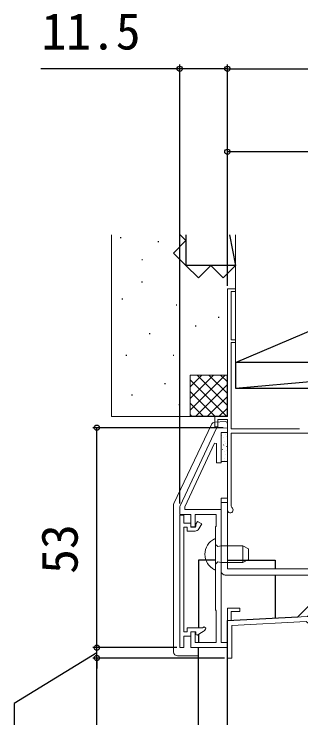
# Model space of a CAD drawing. Units: millimetres, scale not verified. Extents: x -525 to 525, y -783 to 778.
# Drawn here: x -49.5 to 19.8, y 235.8 to 405.4 of the extents above; entities that cross this region are included whole.
import ezdxf
from ezdxf.enums import TextEntityAlignment as Align

# ---------------------------------------------------------------- set-up
doc = ezdxf.new("R2010")
doc.units = ezdxf.units.MM
doc.header["$LTSCALE"] = 4
for name, color, linetype, lineweight in [('0-3_YKK_11', 7, 'Continuous', 18), ('0-4_YKK_11E', 4, 'Continuous', 18), ('0-6_YKK_13', 4, 'Continuous', 18), ('0-B_YSS_KE', 3, 'Continuous', 18)]:
    doc.layers.add(name, color=color, linetype=linetype, lineweight=lineweight)
for name, color, linetype in [('0-5_YKK_12', 2, 'Continuous'), ('0-8_YKK_D', 6, 'Continuous'), ('0-A_YSS_K', 3, 'Continuous')]:
    doc.layers.add(name, color=color, linetype=linetype)
doc.styles.add('ＭＳ ゴシック', font='')
doc.styles.get('ＭＳ ゴシック').set_extended_font_data('MS Gothic')

msp = doc.modelspace()

# ---------------------------------------------------------------- linework, layer by layer
at = {"layer": '0-3_YKK_11', "color": 1}
for points in [[(0.497, 253.9), (0.497, 286), (-8.303, 286), (-8.303, 286.665), (-1.072, 301.992), (-0.603, 301.887), (-0.603, 297.2), (0.497, 297.2), (0.497, 304.52), (1.997, 304.598), (1.997, 305.7), (-0.603, 305.564), (-9.407, 286.903)], [(-9.503, 286.476), (-9.503, 284.8), (-6.803, 284.8), (-6.803, 281.8), (-5.803, 281.8), (-5.803, 284.8), (-0.703, 284.8), (-0.703, 282), (-0.903, 281.8), (-0.903, 261.8), (-0.703, 261.6), (-0.703, 253.9), (-5.803, 253.9), (-5.803, 256.5), (-6.803, 256.5), (-6.803, 252.7), (1.997, 252.7), (1.997, 253.9), (0.497, 253.9)], [(-9.503, 252.7), (-9.503, 284.6), (-8.503, 284.6), (-8.503, 282.7), (-6.803, 282.7), (-6.803, 281.7), (-5.722, 281.7), (-5.612, 281.891), (-5.612, 282.191), (-5.612, 282.491), (-5.242, 283.132), (-4.203, 282.532), (-4.914, 281.3)], [(-5.78, 280.8), (-7.703, 280.8), (-7.703, 281.7), (-8.503, 281.7), (-8.503, 256.5), (-7.703, 256.5), (-7.703, 257.5), (-4.025, 257.5), (-3.611, 257.739), (-3.177, 257.384)], [(-3.848, 256.563), (-5.303, 255.723), (-5.603, 255.896), (-5.603, 256.5), (-6.803, 256.5), (-6.803, 255.5), (-8.503, 255.5), (-8.503, 252.7), (-9.503, 252.7)]]:
    msp.add_lwpolyline(points, dxfattribs=at)
at = {"layer": '0-3_YKK_11', "color": 211}
msp.add_lwpolyline([(21.616, 260.436), (21.342, 260.214), (2.893, 259.247), (2.893, 261.4), (4.993, 261.4), (4.993, 262.2), (1.993, 262.2), (1.993, 250.2), (3.093, 250.2), (3.093, 258.056), (20.998, 258.994), (21.52, 258.557)], dxfattribs=at)
at = {"layer": '0-3_YKK_11', "color": 1}
for centre, radius, start, end in [((-8.503, 286.476), 1, 154.74178, 179.99993), ((-5.78, 281.8), 1, 270, 330.00002), ((-4.598, 257.862), 1.5, 300.00001, 341.40962)]:
    msp.add_arc(centre, radius, start, end, dxfattribs=at)
at = {"layer": '0-4_YKK_11E'}
for points in [[(19.424, 305.399), (2.897, 305.4), (2.897, 326.2), (3.997, 326.2), (3.997, 326.9), (2.897, 326.9), (2.897, 338.5), (3.997, 338.5), (3.997, 339.2), (1.997, 339.2), (1.997, 308.4), (-1.003, 308.4), (-1.003, 305.9), (-0.303, 305.9), (-0.303, 307.7), (1.997, 307.7), (1.997, 285.9)], [(3.047, 286.506), (2.897, 286.766), (2.897, 304.4), (21.997, 304.4)]]:
    msp.add_lwpolyline(points, dxfattribs=at)
msp.add_arc((2.697, 285.9), 0.7, 179.99876, 59.99928, dxfattribs=at)
at = {"layer": '0-5_YKK_12'}
for p, q in [((13.499, 270.2), (13.499, 259.803)), ((1.993, 259.2), (18.983, 260.09)), ((1.994, 60.45), (1.993, 259.2)), ((-5.001, 255.896), (-5.001, 253.898)), ((-5, 60.45), (-5, 252.7))]:
    msp.add_line(p, q, dxfattribs=at)
for points in [[(-0.9, 273.8), (-5.001, 273.8), (-5.001, 257.5)], [(1.997, 273.8), (13.499, 273.8), (13.499, 271.7)], [(30.993, 266.1), (27.993, 263.1), (21.993, 263.1), (18.983, 260.09)]]:
    msp.add_lwpolyline(points, dxfattribs=at)
at = {"layer": '0-6_YKK_13'}
for p, q in [((1.467, 307.168), (-1.019, 307.016)), ((-1.861, 306.446), (-10.906, 287.404)), ((1.997, 277.2), (1.997, 306.668)), ((0.663, 303.791), (0.685, 303.803)), ((1.529, 304.093), (1.533, 304.097)), ((0.542, 302.991), (0.545, 302.995)), ((1.076, 303.401), (1.099, 303.446)), ((1.38, 302.479), (1.402, 302.491)), ((1.452, 302), (1.455, 302.003)), ((1.702, 303.575), (1.723, 303.587)), ((0.763, 300.438), (0.785, 300.45)), ((1.084, 301.534), (1.106, 301.546)), ((1.767, 301.213), (1.791, 301.258)), ((1.374, 299.906), (1.377, 299.91)), ((1.48, 299.126), (1.502, 299.138)), ((1.801, 300.222), (1.823, 300.234)), ((1.184, 298.182), (1.206, 298.194)), ((1.296, 297.812), (1.299, 297.816)), ((-11.003, 286.975), (-11.003, 251.7)), ((5.696, 273.2), (5.696, 277.2)), ((-1.129, 271.467), (-0.904, 271.604)), ((-10.003, 250.7), (-4.995, 250.722))]:
    msp.add_line(p, q, dxfattribs=at)
at = {"layer": '0-6_YKK_13', "color": 80}
for p, q in [((1.996, 287.7), (0.496, 287.7)), ((100.496, 270.2), (1.496, 270.2))]:
    msp.add_line(p, q, dxfattribs=at)
at = {"layer": '0-6_YKK_13'}
msp.add_lwpolyline([(0.497, 297.52), (0.497, 304.52), (1.997, 304.52), (1.997, 297.52)], close=True, dxfattribs=at)
at = {"layer": '0-6_YKK_13', "color": 80}
msp.add_lwpolyline([(0.496, 271.2), (0.496, 288.7), (1.996, 288.7), (1.996, 271.7), (100.496, 271.7), (100.496, 270.2)], dxfattribs=at)
at = {"layer": '0-6_YKK_13'}
for points in [[(-0.904, 271.604), (-0.904, 278.796), (-1.129, 278.933)], [(-0.904, 277.548), (-0.317, 277.055), (0.496, 277.2), (5.696, 277.2), (7.096, 276.5), (7.096, 273.9), (5.696, 273.2), (0.496, 273.2), (-0.317, 273.345), (-0.904, 272.852)]]:
    msp.add_lwpolyline(points, dxfattribs=at)
for centre, radius, start, end in [((1.497, 306.668), 0.5, 0, 93.5), ((-0.957, 306.017), 1, 93.5, 154.59228), ((-10.003, 286.975), 1, 154.59228, 180), ((0.796, 275.2), 4.2, 117.28096, 242.71902), ((-10.003, 251.7), 1, 180, 270)]:
    msp.add_arc(centre, radius, start, end, dxfattribs=at)
at = {"layer": '0-6_YKK_13', "color": 80}
msp.add_arc((1.496, 271.2), 1, 179.99998, 270.00002, dxfattribs=at)
at = {"layer": '0-8_YKK_D'}
for p, q in [((-9.503, 287.476), (-9.503, 393.2)), ((1.997, 339.9), (1.997, 393.2)), ((1.997, 339.9), (1.997, 393.2)), ((1.997, 392.2), (113.993, 392.2)), ((1.997, 339.9), (1.997, 373.2)), ((107.997, 372.2), (1.997, 372.2)), ((0.997, 305.7), (-30.503, 305.7)), ((-29.503, 252.7), (-29.503, 305.7)), ((-29.503, 252.7), (-29.503, 255.25)), ((-10.203, 252.7), (-30.503, 252.7)), ((-10.203, 252.7), (-30.503, 252.7)), ((-29.503, 250.2), (-29.503, 252.7)), ((-29.503, 250.2), (-29.503, 252.7)), ((1.293, 250.2), (-30.503, 250.2)), ((1.293, 250.2), (-30.503, 250.2)), ((-29.503, 211.2), (-29.503, 250.2)), ((-29.503, 250.2), (-29.503, 247.65))]:
    msp.add_line(p, q, dxfattribs=at)
for points in [[(1.997, 392.2), (-9.503, 392.2), (-43.053, 392.2)], [(-29.503, 251.45), (-49.503, 239.234), (-49.503, 203.12)]]:
    msp.add_lwpolyline(points, dxfattribs=at)
for centre in [(-9.503, 392.2), (1.997, 392.2), (1.997, 392.2), (1.997, 372.2), (-29.503, 305.7), (-29.503, 252.7), (-29.503, 252.7), (-29.503, 250.2), (-29.503, 250.2)]:
    msp.add_circle(centre, 0.637, dxfattribs=at)
at = {"layer": '0-A_YSS_K'}
for p, q in [((-23.861, 351.514), (-23.661, 351.514)), ((-8.003, 352.2), (-8.003, 344.804)), ((3.997, 321.38), (75.91, 352.2)), ((-14.789, 350.595), (-14.589, 350.595)), ((-18.668, 346.259), (-18.468, 346.259)), ((-5.003, 341.804), (-8.003, 344.804)), ((-2.003, 344.804), (-5.003, 341.804)), ((0.997, 341.804), (-2.003, 344.804)), ((3.997, 344.804), (0.997, 341.804)), ((-18.697, 340.82), (-18.497, 340.82)), ((-23.467, 336.733), (-23.267, 336.733)), ((-10.382, 335.279), (-10.182, 335.279)), ((-0.206, 332.371), (-0.006, 332.371)), ((-5.749, 330.247), (-5.549, 330.247)), ((-16.851, 328.397), (-16.651, 328.397)), ((-22.478, 323.191), (-22.278, 323.191)), ((-11.121, 323.191), (-10.921, 323.191)), ((3.997, 315.2), (72.997, 321.38)), ((-7.003, 315.572), (-4.174, 318.4)), ((-7.003, 312.743), (-1.346, 318.4)), ((-7.003, 309.915), (1.482, 318.4)), ((-7.003, 317.258), (1.855, 308.4)), ((-5.317, 318.4), (1.997, 311.086)), ((-2.488, 318.4), (1.997, 313.915)), ((0.34, 318.4), (1.997, 316.743)), ((1.997, 308.4), (1.997, 318.4)), ((-13.151, 316.37), (-12.951, 316.37)), ((-5.689, 308.4), (1.997, 316.086)), ((-7.003, 314.429), (-0.973, 308.4)), ((-21.123, 313.612), (-20.923, 313.612)), ((-2.861, 308.4), (1.997, 313.258)), ((-9.752, 311.263), (-9.552, 311.263)), ((-7.003, 311.601), (-3.802, 308.4)), ((-0.032, 308.4), (1.997, 310.429)), ((-7.003, 308.773), (-6.63, 308.4)), ((1.997, 308.4), (-7.003, 308.4))]:
    msp.add_line(p, q, dxfattribs=at)
msp.add_lwpolyline([(2.518, 352.2), (3.997, 344.804), (-8.003, 344.804), (-11.003, 347.804), (-8.003, 350.804), (-9.399, 352.2)], dxfattribs=at)
msp.add_lwpolyline([(3.997, 315.2), (72.997, 315.2), (72.997, 321.38), (3.997, 321.38)], close=True, dxfattribs=at)
at = {"layer": '0-B_YSS_KE'}
for p, q in [((-26.003, 352.2), (-26.003, 308.4)), ((3.997, 352.2), (3.997, 321.38)), ((108.997, 321.38), (3.997, 321.38)), ((1.997, 318.4), (-7.003, 318.4)), ((-7.003, 308.4), (-7.003, 318.4)), ((-7.003, 308.4), (-26.003, 308.4))]:
    msp.add_line(p, q, dxfattribs=at)

# ---------------------------------------------------------------- texts
at = {"layer": '0-8_YKK_D', "style": 'ＭＳ ゴシック'}
msp.add_text('11.5', height=8.798, dxfattribs=at).set_placement((-42.894, 394.2), align=Align.BOTTOM_LEFT)
msp.add_text('53', height=8.798, rotation=90, dxfattribs=at).set_placement((-31.503, 270.473), align=Align.BOTTOM_LEFT)

doc.saveas('drawing.dxf')
